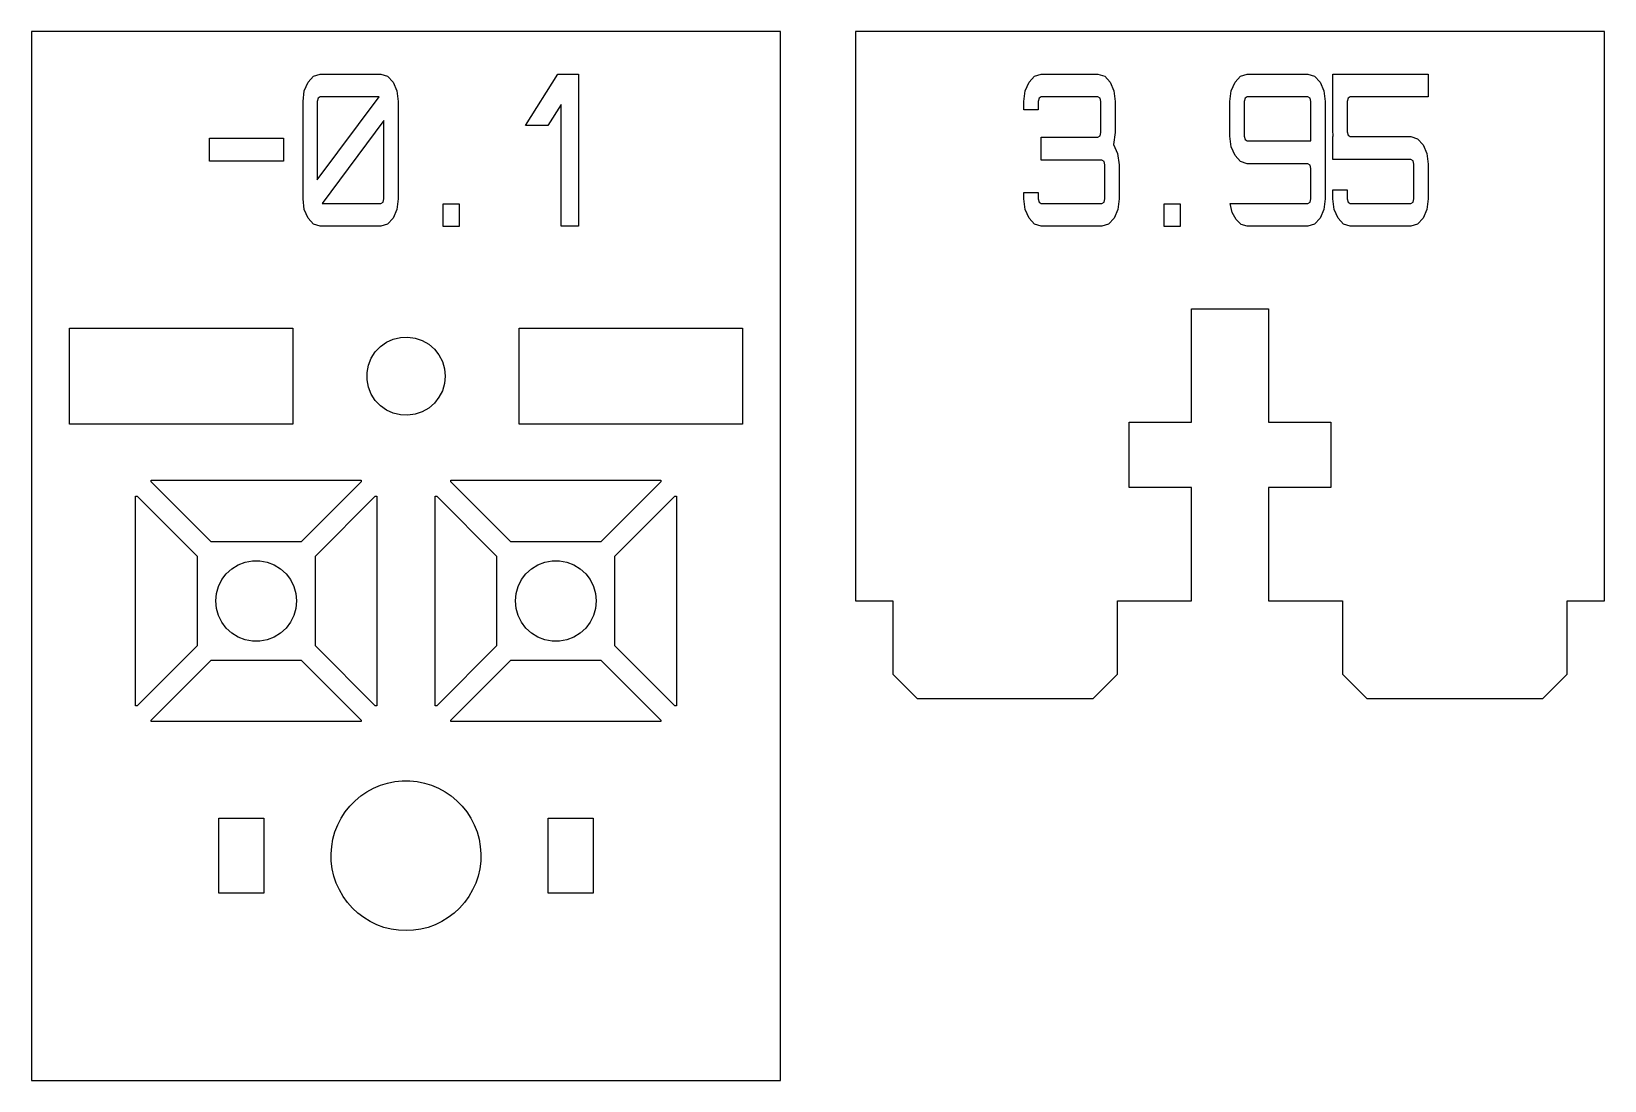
# Model space of a CAD drawing. Header units: metres. Extents: x -55 to 50, y -77 to -7.
import ezdxf

# ---------------------------------------------------------------- set-up
doc = ezdxf.new("R2010")
doc.units = ezdxf.units.M

msp = doc.modelspace()

# ---------------------------------------------------------------- linework, layer by layer
for p, q in [((-5, -7), (-55, -7)), ((-55, -7), (-55, -77)), ((-5, -77), (-5, -7)), ((50, -7), (0, -7)), ((0, -7), (0, -45)), ((50, -45), (50, -7)), ((-36.7871, -10.9619), (-36.5393, -10.376)), ((-36.5393, -10.376), (-36.1731, -9.98047)), ((-36.1731, -9.98047), (-35.7275, -9.84009)), ((-35.7275, -9.84009), (-31.6711, -9.84009)), ((-31.6711, -9.84009), (-31.2256, -9.98047)), ((-31.2256, -9.98047), (-30.8594, -10.376)), ((-30.8594, -10.376), (-30.6128, -10.9619)), ((-22.0251, -13.269), (-19.8682, -9.84009)), ((-19.8682, -9.84009), (-18.4973, -9.84009)), ((-18.4973, -9.84009), (-18.4973, -20)), ((11.3379, -10.9619), (11.5857, -10.376)), ((11.5857, -10.376), (11.9519, -9.98047)), ((11.9519, -9.98047), (12.3975, -9.84009)), ((12.3975, -9.84009), (16.189, -9.84009)), ((16.189, -9.84009), (16.6345, -9.98047)), ((16.6345, -9.98047), (17.0007, -10.376)), ((17.0007, -10.376), (17.2473, -10.9619)), ((25.0891, -10.9619), (25.3357, -10.376)), ((25.3357, -10.376), (25.7019, -9.98047)), ((25.7019, -9.98047), (26.1475, -9.84009)), ((26.1475, -9.84009), (30.2039, -9.84009)), ((30.2039, -9.84009), (30.6494, -9.98047)), ((30.6494, -9.98047), (31.0156, -10.376)), ((31.0156, -10.376), (31.2622, -10.9619)), ((31.875, -13.7061), (31.875, -9.84009)), ((31.875, -9.84009), (38.2251, -9.84009)), ((38.2251, -9.84009), (38.2251, -11.3635)), ((-36.875, -11.6736), (-36.7871, -10.9619)), ((-35.9216, -16.9092), (-31.7944, -11.3635)), ((-35.8643, -11.4551), (-35.9216, -11.6736)), ((-35.7275, -11.3635), (-35.8643, -11.4551)), ((-31.7944, -11.3635), (-35.7275, -11.3635)), ((-30.6128, -10.9619), (-30.5249, -11.6736)), ((11.25, -11.6736), (11.3379, -10.9619)), ((12.2607, -11.4551), (12.2034, -11.6736)), ((12.3975, -11.3635), (12.2607, -11.4551)), ((16.189, -11.3635), (12.3975, -11.3635)), ((16.3257, -11.4551), (16.189, -11.3635)), ((16.3831, -11.6736), (16.3257, -11.4551)), ((17.2473, -10.9619), (17.3352, -11.6736)), ((25, -11.6736), (25.0891, -10.9619)), ((26.0107, -11.4551), (25.9534, -11.6736)), ((26.1475, -11.3635), (26.0107, -11.4551)), ((30.2039, -11.3635), (26.1475, -11.3635)), ((30.3406, -11.4551), (30.2039, -11.3635)), ((30.3979, -11.6736), (30.3406, -11.4551)), ((31.2622, -10.9619), (31.3501, -11.6736)), ((32.8857, -11.4551), (32.8284, -11.6736)), ((33.0225, -11.3635), (32.8857, -11.4551)), ((38.2251, -11.3635), (33.0225, -11.3635)), ((-36.875, -18.1653), (-36.875, -11.6736)), ((-35.9216, -11.6736), (-35.9216, -16.9092)), ((-30.5249, -11.6736), (-30.5249, -18.1653)), ((-19.6448, -11.8713), (-20.5273, -13.269)), ((-19.6448, -20), (-19.6448, -11.8713)), ((11.25, -12.2388), (11.25, -11.6736)), ((12.2034, -12.2388), (11.25, -12.2388)), ((12.2034, -11.6736), (12.2034, -12.2388)), ((16.3831, -13.7488), (16.3831, -11.6736)), ((17.3352, -11.6736), (17.3352, -13.7488)), ((25, -13.988), (25, -11.6736)), ((25.9534, -11.6736), (25.9534, -13.988)), ((30.3979, -14.2993), (30.3979, -11.6736)), ((31.3501, -11.6736), (31.3501, -18.1653)), ((32.8284, -11.6736), (32.8284, -13.7061)), ((-31.4771, -12.9297), (-35.6042, -18.4753)), ((-31.4771, -18.1653), (-31.4771, -12.9297)), ((-20.5273, -13.269), (-22.0251, -13.269)), ((-43.1177, -15.6445), (-43.1177, -14.1211)), ((-43.1177, -14.1211), (-38.1787, -14.1211)), ((-38.1787, -14.1211), (-38.1787, -15.6445)), ((12.3975, -15.5835), (12.3975, -14.0588)), ((12.3975, -14.0588), (16.189, -14.0588)), ((16.189, -14.0588), (16.3257, -13.9673)), ((16.3257, -13.9673), (16.3831, -13.7488)), ((17.3352, -13.7488), (17.2217, -14.5386)), ((17.2217, -14.5386), (17.4988, -15.1318)), ((25.0891, -14.7009), (25, -13.988)), ((25.9534, -13.988), (26.0107, -14.2065)), ((26.0107, -14.2065), (26.1475, -14.2993)), ((26.1475, -14.2993), (30.3979, -14.2993)), ((31.8799, -13.8684), (31.875, -13.7061)), ((31.875, -15.5408), (31.875, -14.0161)), ((31.875, -14.0161), (31.8933, -14.0161)), ((31.8933, -14.0161), (31.8799, -13.8684)), ((32.8284, -13.7061), (32.8857, -13.9246)), ((32.8857, -13.9246), (33.0225, -14.0161)), ((33.0225, -14.0161), (37.0789, -14.0161)), ((37.0789, -14.0161), (37.5244, -14.1577)), ((37.5244, -14.1577), (37.8906, -14.5532)), ((37.8906, -14.5532), (38.1372, -15.1379)), ((-38.1787, -15.6445), (-43.1177, -15.6445)), ((16.4539, -15.5835), (12.3975, -15.5835)), ((16.5906, -15.675), (16.4539, -15.5835)), ((16.6479, -15.8936), (16.5906, -15.675)), ((17.4988, -15.1318), (17.6001, -15.8936)), ((25.3357, -15.2869), (25.0891, -14.7009)), ((25.7019, -15.6812), (25.3357, -15.2869)), ((26.1475, -15.8228), (25.7019, -15.6812)), ((37.0789, -15.5408), (31.875, -15.5408)), ((37.2156, -15.6323), (37.0789, -15.5408)), ((37.2729, -15.8508), (37.2156, -15.6323)), ((38.1372, -15.1379), (38.2251, -15.8508)), ((16.6479, -18.1653), (16.6479, -15.8936)), ((17.6001, -15.8936), (17.6001, -18.1653)), ((30.2039, -15.8228), (26.1475, -15.8228)), ((30.3406, -15.9143), (30.2039, -15.8228)), ((30.3979, -16.1328), (30.3406, -15.9143)), ((30.3979, -18.1653), (30.3979, -16.1328)), ((37.2729, -18.1653), (37.2729, -15.8508)), ((38.2251, -15.8508), (38.2251, -18.1653)), ((11.25, -18.1653), (11.25, -17.7417)), ((11.25, -17.7417), (12.2034, -17.7417)), ((12.2034, -17.7417), (12.2034, -18.1653)), ((31.875, -18.1653), (31.875, -17.572)), ((31.875, -17.572), (32.8284, -17.572)), ((32.8284, -17.572), (32.8284, -18.1653)), ((-36.7871, -18.8782), (-36.875, -18.1653)), ((-36.5393, -19.4629), (-36.7871, -18.8782)), ((-35.6042, -18.4753), (-31.6711, -18.4753)), ((-31.6711, -18.4753), (-31.5344, -18.3838)), ((-31.5344, -18.3838), (-31.4771, -18.1653)), ((-30.6128, -18.8782), (-30.8594, -19.4629)), ((-30.5249, -18.1653), (-30.6128, -18.8782)), ((-27.5134, -20.0195), (-27.5134, -18.4949)), ((-27.5134, -18.4949), (-26.4551, -18.4949)), ((-26.4551, -18.4949), (-26.4551, -20.0195)), ((11.3379, -18.8782), (11.25, -18.1653)), ((11.5857, -19.4629), (11.3379, -18.8782)), ((12.2034, -18.1653), (12.2607, -18.3838)), ((12.2607, -18.3838), (12.3975, -18.4753)), ((12.3975, -18.4753), (16.4539, -18.4753)), ((16.4539, -18.4753), (16.5906, -18.3838)), ((16.5906, -18.3838), (16.6479, -18.1653)), ((17.5122, -18.8782), (17.2656, -19.4629)), ((17.6001, -18.1653), (17.5122, -18.8782)), ((20.6116, -20.0195), (20.6116, -18.4949)), ((20.6116, -18.4949), (21.6699, -18.4949)), ((21.6699, -18.4949), (21.6699, -20.0195)), ((25.155, -19.0759), (25.0183, -18.4753)), ((25.0183, -18.4753), (30.2039, -18.4753)), ((30.2039, -18.4753), (30.3406, -18.3838)), ((30.3406, -18.3838), (30.3979, -18.1653)), ((31.2622, -18.8782), (31.0156, -19.4629)), ((31.3501, -18.1653), (31.2622, -18.8782)), ((31.9629, -18.8782), (31.875, -18.1653)), ((32.2107, -19.4629), (31.9629, -18.8782)), ((32.8284, -18.1653), (32.8857, -18.3838)), ((32.8857, -18.3838), (33.0225, -18.4753)), ((33.0225, -18.4753), (37.0789, -18.4753)), ((37.0789, -18.4753), (37.2156, -18.3838)), ((37.2156, -18.3838), (37.2729, -18.1653)), ((38.1372, -18.8782), (37.8906, -19.4629)), ((38.2251, -18.1653), (38.1372, -18.8782)), ((-36.1731, -19.8584), (-36.5393, -19.4629)), ((-35.7275, -20), (-36.1731, -19.8584)), ((-31.2256, -19.8584), (-31.6711, -20)), ((-30.8594, -19.4629), (-31.2256, -19.8584)), ((11.9519, -19.8584), (11.5857, -19.4629)), ((12.3975, -20), (11.9519, -19.8584)), ((16.8994, -19.8584), (16.4539, -20)), ((17.2656, -19.4629), (16.8994, -19.8584)), ((25.4065, -19.5557), (25.155, -19.0759)), ((25.7458, -19.8792), (25.4065, -19.5557)), ((26.1475, -20), (25.7458, -19.8792)), ((30.6494, -19.8584), (30.2039, -20)), ((31.0156, -19.4629), (30.6494, -19.8584)), ((32.5769, -19.8584), (32.2107, -19.4629)), ((33.0225, -20), (32.5769, -19.8584)), ((37.5244, -19.8584), (37.0789, -20)), ((37.8906, -19.4629), (37.5244, -19.8584)), ((-31.6711, -20), (-35.7275, -20)), ((-26.4551, -20.0195), (-27.5134, -20.0195)), ((-18.4973, -20), (-19.6448, -20)), ((16.4539, -20), (12.3975, -20)), ((21.6699, -20.0195), (20.6116, -20.0195)), ((30.2039, -20), (26.1475, -20)), ((37.0789, -20), (33.0225, -20)), ((22.437, -33.0625), (22.437, -25.5)), ((22.437, -25.5), (27.563, -25.5)), ((27.563, -25.5), (27.563, -33.0625)), ((-52.45, -33.2), (-52.45, -26.8)), ((-52.45, -26.8), (-37.55, -26.8)), ((-37.55, -26.8), (-37.55, -33.2)), ((-22.45, -33.2), (-22.45, -26.8)), ((-22.45, -26.8), (-7.54999, -26.8)), ((-7.54999, -26.8), (-7.54999, -33.2)), ((-32.054, -28.3848), (-31.7112, -28.0252)), ((-31.7112, -28.0252), (-31.3065, -27.7371)), ((-31.3065, -27.7371), (-30.8546, -27.5307)), ((-30.8546, -27.5307), (-30.3719, -27.4136)), ((-30.3719, -27.4136), (-29.8757, -27.39)), ((-29.8757, -27.39), (-29.384, -27.4606)), ((-29.384, -27.4606), (-28.9145, -27.6231)), ((-28.9145, -27.6231), (-28.4843, -27.8715)), ((-28.4843, -27.8715), (-28.1089, -28.1968)), ((-28.1089, -28.1968), (-27.8018, -28.5873)), ((-32.6012, -29.7516), (-32.5072, -29.2638)), ((-32.5072, -29.2638), (-32.3225, -28.8026)), ((-32.3225, -28.8026), (-32.054, -28.3848)), ((-27.8018, -28.5873), (-27.5742, -29.0288)), ((-27.5742, -29.0288), (-27.4342, -29.5055)), ((-32.6012, -30.2484), (-32.6012, -29.7516)), ((-32.5072, -30.7362), (-32.6012, -30.2484)), ((-27.4342, -29.5055), (-27.387, -30)), ((-27.387, -30), (-27.4342, -30.4945)), ((-32.3225, -31.1973), (-32.5072, -30.7362)), ((-32.054, -31.6152), (-32.3225, -31.1973)), ((-27.8018, -31.4127), (-28.1089, -31.8032)), ((-27.5742, -30.9711), (-27.8018, -31.4127)), ((-27.4342, -30.4945), (-27.5742, -30.9711)), ((-31.7112, -31.9748), (-32.054, -31.6152)), ((-31.3065, -32.2629), (-31.7112, -31.9748)), ((-30.8546, -32.4693), (-31.3065, -32.2629)), ((-30.3719, -32.5864), (-30.8546, -32.4693)), ((-29.384, -32.5393), (-29.8757, -32.61)), ((-28.9145, -32.3769), (-29.384, -32.5393)), ((-28.4843, -32.1285), (-28.9145, -32.3769)), ((-28.1089, -31.8032), (-28.4843, -32.1285)), ((-37.55, -33.2), (-52.45, -33.2)), ((-29.8757, -32.61), (-30.3719, -32.5864)), ((-7.54999, -33.2), (-22.45, -33.2)), ((18.2648, -37.4375), (18.2648, -33.0625)), ((18.2648, -33.0625), (22.437, -33.0625)), ((27.563, -33.0625), (31.7352, -33.0625)), ((31.7352, -33.0625), (31.7352, -37.4375)), ((-47, -37.05), (-47, -36.95)), ((-47, -36.95), (-33, -36.95)), ((-43, -41.05), (-47, -37.05)), ((-33, -37.05), (-37, -41.05)), ((-33, -36.95), (-33, -37.05)), ((-27, -37.05), (-27, -36.95)), ((-27, -36.95), (-13, -36.95)), ((-23, -41.05), (-27, -37.05)), ((-13, -37.05), (-17, -41.05)), ((-13, -36.95), (-13, -37.05)), ((22.437, -37.4375), (18.2648, -37.4375)), ((22.437, -45), (22.437, -37.4375)), ((31.7352, -37.4375), (27.563, -37.4375)), ((27.563, -37.4375), (27.563, -45)), ((-48.05, -52), (-48.05, -38)), ((-48.05, -38), (-47.95, -38)), ((-47.95, -38), (-43.95, -42)), ((-36.05, -42), (-32.05, -38)), ((-32.05, -38), (-31.95, -38)), ((-31.95, -38), (-31.95, -52)), ((-28.05, -52), (-28.05, -38)), ((-28.05, -38), (-27.95, -38)), ((-27.95, -38), (-23.95, -42)), ((-16.05, -42), (-12.05, -38)), ((-12.05, -38), (-11.95, -38)), ((-11.95, -38), (-11.95, -52)), ((-43.95, -42), (-43.95, -48)), ((-37, -41.05), (-43, -41.05)), ((-36.05, -48), (-36.05, -42)), ((-23.95, -42), (-23.95, -48)), ((-17, -41.05), (-23, -41.05)), ((-16.05, -48), (-16.05, -42)), ((-41.9953, -43.181), (-41.6271, -42.8454)), ((-41.6271, -42.8454), (-41.2035, -42.5831)), ((-41.2035, -42.5831), (-40.7389, -42.4031)), ((-40.7389, -42.4031), (-40.2491, -42.3115)), ((-40.2491, -42.3115), (-39.7509, -42.3115)), ((-39.7509, -42.3115), (-39.2611, -42.4031)), ((-39.2611, -42.4031), (-38.7965, -42.5831)), ((-38.7965, -42.5831), (-38.3729, -42.8454)), ((-38.3729, -42.8454), (-38.0047, -43.181)), ((-21.9953, -43.181), (-21.6271, -42.8454)), ((-21.6271, -42.8454), (-21.2035, -42.5831)), ((-21.2035, -42.5831), (-20.7389, -42.4031)), ((-20.7389, -42.4031), (-20.2491, -42.3115)), ((-20.2491, -42.3115), (-19.7509, -42.3115)), ((-19.7509, -42.3115), (-19.2611, -42.4031)), ((-19.2611, -42.4031), (-18.7965, -42.5831)), ((-18.7965, -42.5831), (-18.3729, -42.8454)), ((-18.3729, -42.8454), (-18.0047, -43.181)), ((-42.654, -44.5039), (-42.5177, -44.0246)), ((-42.5177, -44.0246), (-42.2956, -43.5786)), ((-42.2956, -43.5786), (-41.9953, -43.181)), ((-38.0047, -43.181), (-37.7044, -43.5786)), ((-37.7044, -43.5786), (-37.4823, -44.0246)), ((-37.4823, -44.0246), (-37.346, -44.5039)), ((-22.654, -44.5039), (-22.5177, -44.0246)), ((-22.5177, -44.0246), (-22.2956, -43.5786)), ((-22.2956, -43.5786), (-21.9953, -43.181)), ((-18.0047, -43.181), (-17.7044, -43.5786)), ((-17.7044, -43.5786), (-17.4823, -44.0246)), ((-17.4823, -44.0246), (-17.346, -44.5039)), ((-42.7, -45), (-42.654, -44.5039)), ((-42.654, -45.4961), (-42.7, -45)), ((-37.346, -44.5039), (-37.3, -45)), ((-37.3, -45), (-37.346, -45.4961)), ((-22.7, -45), (-22.654, -44.5039)), ((-22.654, -45.4961), (-22.7, -45)), ((-17.346, -44.5039), (-17.3, -45)), ((-17.3, -45), (-17.346, -45.4961)), ((0, -45), (2.5, -45)), ((2.5, -45), (2.5, -49.875)), ((17.5, -49.875), (17.5, -45)), ((17.5, -45), (22.437, -45)), ((27.563, -45), (32.5, -45)), ((32.5, -45), (32.5, -49.875)), ((47.5, -49.875), (47.5, -45)), ((47.5, -45), (50, -45)), ((-42.5177, -45.9753), (-42.654, -45.4961)), ((-42.2956, -46.4214), (-42.5177, -45.9753)), ((-37.4823, -45.9753), (-37.7044, -46.4214)), ((-37.346, -45.4961), (-37.4823, -45.9753)), ((-22.5177, -45.9753), (-22.654, -45.4961)), ((-22.2956, -46.4214), (-22.5177, -45.9753)), ((-17.4823, -45.9753), (-17.7044, -46.4214)), ((-17.346, -45.4961), (-17.4823, -45.9753)), ((-41.9953, -46.819), (-42.2956, -46.4214)), ((-41.6271, -47.1546), (-41.9953, -46.819)), ((-41.2035, -47.4169), (-41.6271, -47.1546)), ((-38.3729, -47.1546), (-38.7965, -47.4169)), ((-38.0047, -46.819), (-38.3729, -47.1546)), ((-37.7044, -46.4214), (-38.0047, -46.819)), ((-21.9953, -46.819), (-22.2956, -46.4214)), ((-21.6271, -47.1546), (-21.9953, -46.819)), ((-21.2035, -47.4169), (-21.6271, -47.1546)), ((-18.3729, -47.1546), (-18.7965, -47.4169)), ((-18.0047, -46.819), (-18.3729, -47.1546)), ((-17.7044, -46.4214), (-18.0047, -46.819)), ((-43.95, -48), (-47.95, -52)), ((-40.7389, -47.5969), (-41.2035, -47.4169)), ((-40.2491, -47.6885), (-40.7389, -47.5969)), ((-39.7509, -47.6885), (-40.2491, -47.6885)), ((-39.2611, -47.5969), (-39.7509, -47.6885)), ((-38.7965, -47.4169), (-39.2611, -47.5969)), ((-32.05, -52), (-36.05, -48)), ((-23.95, -48), (-27.95, -52)), ((-20.7389, -47.5969), (-21.2035, -47.4169)), ((-20.2491, -47.6885), (-20.7389, -47.5969)), ((-19.7509, -47.6885), (-20.2491, -47.6885)), ((-19.2611, -47.5969), (-19.7509, -47.6885)), ((-18.7965, -47.4169), (-19.2611, -47.5969)), ((-12.05, -52), (-16.05, -48)), ((-47, -52.95), (-43, -48.95)), ((-43, -48.95), (-37, -48.95)), ((-37, -48.95), (-33, -52.95)), ((-27, -52.95), (-23, -48.95)), ((-23, -48.95), (-17, -48.95)), ((-17, -48.95), (-13, -52.95)), ((2.5, -49.875), (4.125, -51.5)), ((15.875, -51.5), (17.5, -49.875)), ((32.5, -49.875), (34.125, -51.5)), ((45.875, -51.5), (47.5, -49.875)), ((-47.95, -52), (-48.05, -52)), ((-31.95, -52), (-32.05, -52)), ((-27.95, -52), (-28.05, -52)), ((-11.95, -52), (-12.05, -52)), ((4.125, -51.5), (15.875, -51.5)), ((34.125, -51.5), (45.875, -51.5)), ((-47, -53.05), (-47, -52.95)), ((-33, -53.05), (-47, -53.05)), ((-33, -52.95), (-33, -53.05)), ((-27, -53.05), (-27, -52.95)), ((-13, -53.05), (-27, -53.05)), ((-13, -52.95), (-13, -53.05)), ((-33.019, -58.0143), (-32.6072, -57.7335)), ((-32.6072, -57.7335), (-32.1694, -57.4951)), ((-32.1694, -57.4951), (-31.7101, -57.3015)), ((-31.7101, -57.3015), (-31.2338, -57.1546)), ((-31.2338, -57.1546), (-30.7452, -57.0558)), ((-30.7452, -57.0558), (-30.2492, -57.0062)), ((-30.2492, -57.0062), (-29.7508, -57.0062)), ((-29.7508, -57.0062), (-29.2548, -57.0558)), ((-29.2548, -57.0558), (-28.7662, -57.1546)), ((-28.7662, -57.1546), (-28.2899, -57.3015)), ((-28.2899, -57.3015), (-27.8306, -57.4951)), ((-27.8306, -57.4951), (-27.3928, -57.7335)), ((-27.3928, -57.7335), (-26.981, -58.0143)), ((-34.0597, -59.0813), (-33.7489, -58.6916)), ((-33.7489, -58.6916), (-33.4009, -58.3347)), ((-33.4009, -58.3347), (-33.019, -58.0143)), ((-26.981, -58.0143), (-26.5991, -58.3347)), ((-26.5991, -58.3347), (-26.2511, -58.6916)), ((-26.2511, -58.6916), (-25.9403, -59.0813)), ((-42.5, -64.5), (-42.5, -59.5)), ((-42.5, -59.5), (-39.5, -59.5)), ((-39.5, -59.5), (-39.5, -64.5)), ((-34.5575, -59.9436), (-34.3301, -59.5)), ((-34.3301, -59.5), (-34.0597, -59.0813)), ((-25.9403, -59.0813), (-25.6699, -59.5)), ((-25.6699, -59.5), (-25.4425, -59.9436)), ((-20.5, -64.5), (-20.5, -59.5)), ((-20.5, -59.5), (-17.5, -59.5)), ((-17.5, -59.5), (-17.5, -64.5)), ((-34.9612, -61.3783), (-34.8746, -60.8874)), ((-34.8746, -60.8874), (-34.7396, -60.4076)), ((-34.7396, -60.4076), (-34.5575, -59.9436)), ((-25.4425, -59.9436), (-25.2604, -60.4076)), ((-25.2604, -60.4076), (-25.1254, -60.8874)), ((-25.1254, -60.8874), (-25.0388, -61.3783)), ((-34.9984, -61.8753), (-34.9612, -61.3783)), ((-34.986, -62.3736), (-34.9984, -61.8753)), ((-25.0388, -61.3783), (-25.0015, -61.8753)), ((-25.0015, -61.8753), (-25.014, -62.3736)), ((-34.924, -62.8682), (-34.986, -62.3736)), ((-34.8131, -63.3542), (-34.924, -62.8682)), ((-25.076, -62.8682), (-25.1869, -63.3542)), ((-25.014, -62.3736), (-25.076, -62.8682)), ((-34.6544, -63.8267), (-34.8131, -63.3542)), ((-34.4494, -64.2811), (-34.6544, -63.8267)), ((-25.3456, -63.8267), (-25.5506, -64.2811)), ((-25.1869, -63.3542), (-25.3456, -63.8267)), ((-39.5, -64.5), (-42.5, -64.5)), ((-34.2001, -64.7127), (-34.4494, -64.2811)), ((-33.9091, -65.1174), (-34.2001, -64.7127)), ((-25.7999, -64.7127), (-26.0908, -65.1174)), ((-25.5506, -64.2811), (-25.7999, -64.7127)), ((-17.5, -64.5), (-20.5, -64.5)), ((-33.5793, -65.4912), (-33.9091, -65.1174)), ((-33.2139, -65.8302), (-33.5793, -65.4912)), ((-32.8166, -66.1312), (-33.2139, -65.8302)), ((-32.3913, -66.3911), (-32.8166, -66.1312)), ((-27.1834, -66.1312), (-27.6087, -66.3911)), ((-26.7861, -65.8302), (-27.1834, -66.1312)), ((-26.4207, -65.4912), (-26.7861, -65.8302)), ((-26.0908, -65.1174), (-26.4207, -65.4912)), ((-31.9422, -66.6074), (-32.3913, -66.3911)), ((-31.4738, -66.7779), (-31.9422, -66.6074)), ((-30.9907, -66.9009), (-31.4738, -66.7779)), ((-30.4978, -66.9751), (-30.9907, -66.9009)), ((-30, -67), (-30.4978, -66.9751)), ((-29.5022, -66.9751), (-30, -67)), ((-29.0093, -66.9009), (-29.5022, -66.9751)), ((-28.5262, -66.7779), (-29.0093, -66.9009)), ((-28.0578, -66.6074), (-28.5262, -66.7779)), ((-27.6087, -66.3911), (-28.0578, -66.6074)), ((-55, -77), (-5, -77))]:
    msp.add_line(p, q)

doc.saveas('drawing.dxf')
